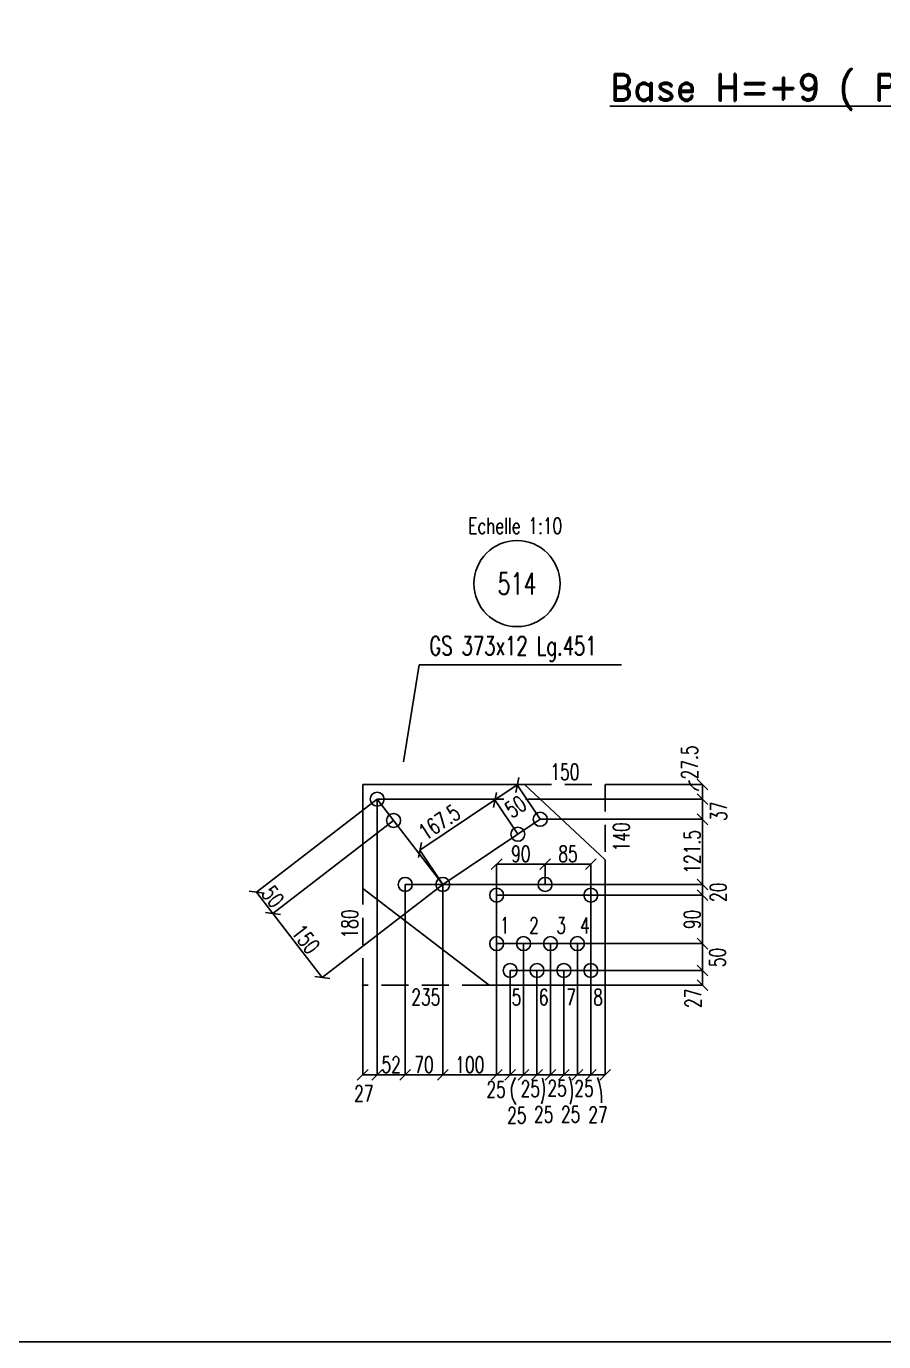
# Model space of a CAD drawing. Extents: x 550527 to 570802, y -97905 to -83555.
# Drawn here: x 555612 to 559598, y -97905 to -91792 of the extents above; entities that cross this region are included whole.
import ezdxf
from ezdxf.enums import TextEntityAlignment as Align

# ---------------------------------------------------------------- set-up
doc = ezdxf.new("R2010")
doc.units = 0
doc.header["$LTSCALE"] = 250
doc.header["$MEASUREMENT"] = 0
doc.linetypes.add('DASHED', pattern=[0.75, 0.5, -0.25])
doc.layers.get('0').update_dxf_attribs({"linetype": 'CONTINUOUS'})
doc.layers.get('DEFPOINTS').update_dxf_attribs({"linetype": 'CONTINUOUS'})
for name, color, linetype in [('BOLLINI_1', 7, 'CONTINUOUS'), ('FORI', 2, 'CONTINUOUS'), ('LINEE_PIASTRA', 2, 'CONTINUOUS'), ('LINEE_PIASTRE', 2, 'CONTINUOUS'), ('LS', 7, 'CONTINUOUS'), ('PIASTRE', 5, 'CONTINUOUS')]:
    doc.layers.add(name, color=color, linetype=linetype)
doc.styles.add('QUOTE', font='ROMANS8.SHX', dxfattribs={"width": 0.7})
doc.styles.add('RD', font='ROMAND8.SHX', dxfattribs={"width": 0.7})
doc.styles.add('RQL', font='ROMANS8.SHX', dxfattribs={"width": 0.7})
doc.styles.add('RS', font='ROMANS8.shx', dxfattribs={"width": 0.7})
doc.styles.get("Standard").update_dxf_attribs({"font": 'ROMANS8.SHX', "width": 0.7})
doc.dimstyles.new('TRATTO', dxfattribs={"dimscale": 0, "dimtxt": 75, "dimasz": 50, "dimexe": 0, "dimexo": 0, "dimgap": 10, "dimtad": 1, "dimrnd": 0.5, "dimdsep": 46, "dimtxsty": 'RS', "dimblk1": 'OBLIQUE', "dimblk2": 'OBLIQUE', "dimsah": 1, "dimcen": 0.09, "dimclrd": 2, "dimclre": 2, "dimclrt": 7, "dimadec": 0, "dimazin": 0, "dimtfac": 1, "dimtix": 1, "dimtmove": 2, "dimatfit": 3, "dimfxl": 1, "dimtolj": 1, "dimtzin": 0, "dimarcsym": 0})

# ---------------------------------------------------------------- blocks, each defined once
blk = doc.blocks.new('MRKR_98')
blk.add_point((0, 0))
at = {"color": 7, "style": 'QUOTE', "width": 0.5, "flags": 1}
for tag, p in [('TI', (3.7, 6.8)), ('NFORI', (3.7, 5.3)), ('AUX2', (3.7, 4.9)), ('FAM', (3.7, 4.5)), ('AUX1', (3.7, 4.2)), ('COMMESSA', (3.7, 3.8)), ('SPESSORE', (3.7, 2.5)), ('SV', (3.7, 1.8)), ('QUA', (3.7, 1.1)), ('DI_S', (3.7, 6.4)), ('D_S', (3.7, 6)), ('E_S', (3.7, 5.7)), ('MD', (3.7, 3.5)), ('MP', (3.7, 3.2)), ('LARGHEZZA', (3.7, 2.8)), ('NP', (3.7, 2.1)), ('PESO', (3.7, 1.4)), ('LUN', (3.7, 0.8)), ('PROF', (3.7, 0.4)), ('POS', (3.7, 0.1))]:
    blk.add_attdef(tag, p, '', height=0.2, dxfattribs=at)
at = {"color": 7, "flags": 1}
for tag, p in [('LAV1', (5.3, 6.9)), ('LAV2', (5.3, 6.5)), ('LAV3', (5.3, 6.2)), ('LAV4', (5.3, 5.9)), ('LAV5', (5.3, 5.5)), ('LAV6', (5.3, 5.2)), ('LAV7', (5.3, 4.9)), ('LAV8', (5.3, 4.5)), ('LAV9', (5.3, 4.2)), ('LAV10', (5.3, 3.9))]:
    blk.add_attdef(tag, p, '', height=0.2, dxfattribs=at)
blk = doc.blocks.new('16')
blk.add_circle((0, 0), 1)
blk = doc.blocks.new('_OBLIQUE')
at = {"color": 0, "linetype": 'ByBlock'}
blk.add_line((-0.5, -0.5), (0.5, 0.5), dxfattribs=at)
blk = doc.blocks.new('*D48')
at = {"layer": 'DEFPOINTS', "color": 0, "transparency": 16777216}
for p in [(557243.1, -95384), (557319.5, -95483), (556759.1, -95915.2)]:
    blk.add_point(p, dxfattribs=at)
at = {"layer": 'LS', "color": 2, "lineweight": -2, "transparency": 16777216}
for p, q in [((557243.1, -95384), (556682.8, -95816.3)), ((557319.5, -95483), (556759.1, -95915.2)), ((556682.8, -95816.3), (556759.1, -95915.2))]:
    blk.add_line(p, q, dxfattribs=at)
at = {"layer": 'LS', "color": 2, "lineweight": -2, "transparency": 16777216, "xscale": 50, "yscale": 50, "zscale": 50}
for p, rotation in [((556682.8, -95816.3), 127.646450658), ((556759.1, -95915.2), 307.646450658)]:
    blk.add_blockref('_OBLIQUE', p, dxfattribs=dict(at, rotation=rotation))
at = {"layer": 'LS', "color": 7, "transparency": 16777216, "insert": (556758.6, -95836.7), "char_height": 75, "attachment_point": 5, "rotation": 307.64645, "style": 'RS'}
blk.add_mtext('\\A1;50', dxfattribs=at)
blk = doc.blocks.new('*D49')
at = {"layer": 'DEFPOINTS', "color": 0, "transparency": 16777216}
for p in [(557319.5, -95483), (557548.7, -95780.2), (556988.4, -96212.4)]:
    blk.add_point(p, dxfattribs=at)
at = {"layer": 'LS', "color": 2, "lineweight": -2, "transparency": 16777216}
for p, q in [((557319.5, -95483), (556759.1, -95915.2)), ((557548.7, -95780.2), (556988.4, -96212.4)), ((556759.1, -95915.2), (556988.4, -96212.4))]:
    blk.add_line(p, q, dxfattribs=at)
at = {"layer": 'LS', "color": 2, "lineweight": -2, "transparency": 16777216, "xscale": 50, "yscale": 50, "zscale": 50}
for p, rotation in [((556759.1, -95915.2), 127.646450658), ((556988.4, -96212.4), 307.646450658)]:
    blk.add_blockref('_OBLIQUE', p, dxfattribs=dict(at, rotation=rotation))
at = {"layer": 'LS', "color": 7, "transparency": 16777216, "insert": (556911.4, -96034.8), "char_height": 75, "attachment_point": 5, "rotation": 307.64645, "style": 'RS'}
blk.add_mtext('\\A1;150', dxfattribs=at)
blk = doc.blocks.new('*D50')
at = {"layer": 'DEFPOINTS', "color": 0, "transparency": 16777216}
for p in [(557790.7, -95387.5), (557897.4, -95546.9), (557548.7, -95780.2)]:
    blk.add_point(p, dxfattribs=at)
at = {"layer": 'LS', "color": 2, "lineweight": -2, "transparency": 16777216}
for p, q in [((557442.1, -95620.7), (557790.7, -95387.5)), ((557897.4, -95546.9), (557790.7, -95387.5)), ((557548.7, -95780.2), (557442.1, -95620.7))]:
    blk.add_line(p, q, dxfattribs=at)
at = {"layer": 'LS', "color": 2, "lineweight": -2, "transparency": 16777216, "xscale": 50, "yscale": 50, "zscale": 50}
for p, rotation in [((557790.7, -95387.5), 33.78071039399998), ((557442.1, -95620.7), 213.780710394)]:
    blk.add_blockref('_OBLIQUE', p, dxfattribs=dict(at, rotation=rotation))
at = {"layer": 'LS', "color": 7, "transparency": 16777216, "insert": (557532.4, -95490.7), "char_height": 75, "attachment_point": 5, "rotation": 33.78071, "style": 'RS'}
blk.add_mtext('\\A1;167.5', dxfattribs=at)
blk = doc.blocks.new('*D51')
at = {"layer": 'DEFPOINTS', "color": 0, "transparency": 16777216}
for p in [(557894.6, -95318), (558001.3, -95477.4), (557897.4, -95546.9)]:
    blk.add_point(p, dxfattribs=at)
at = {"layer": 'LS', "color": 2, "lineweight": -2, "transparency": 16777216}
for p, q in [((557790.7, -95387.5), (557894.6, -95318)), ((558001.3, -95477.4), (557894.6, -95318)), ((557897.4, -95546.9), (557790.7, -95387.5))]:
    blk.add_line(p, q, dxfattribs=at)
at = {"layer": 'LS', "color": 2, "lineweight": -2, "transparency": 16777216, "xscale": 50, "yscale": 50, "zscale": 50}
for p, rotation in [((557894.6, -95318), 33.78071039399998), ((557790.7, -95387.5), 213.780710394)]:
    blk.add_blockref('_OBLIQUE', p, dxfattribs=dict(at, rotation=rotation))
at = {"layer": 'LS', "color": 7, "transparency": 16777216, "insert": (557886.8, -95418.5), "char_height": 75, "attachment_point": 5, "rotation": 33.78071, "style": 'RS'}
blk.add_mtext('\\A1;50', dxfattribs=at)
blk = doc.blocks.new('*D52')
at = {"layer": 'DEFPOINTS', "color": 0, "transparency": 16777216}
for p in [(557243.1, -95384), (557175.9, -96248.3), (557243.1, -96665.2)]:
    blk.add_point(p, dxfattribs=at)
at = {"layer": 'LS', "color": 2, "lineweight": -2, "transparency": 16777216}
for p, q in [((557243.1, -95384), (557243.1, -96665.2)), ((557175.9, -96248.3), (557175.9, -96665.2)), ((557175.9, -96665.2), (557243.1, -96665.2))]:
    blk.add_line(p, q, dxfattribs=at)
at = {"layer": 'LS', "color": 2, "lineweight": -2, "transparency": 16777216, "xscale": 50, "yscale": 50, "zscale": 50, "rotation": 180}
blk.add_blockref('_OBLIQUE', (557175.9, -96665.2), dxfattribs=at)
at = {"layer": 'LS', "color": 2, "lineweight": -2, "transparency": 16777216, "xscale": 50, "yscale": 50, "zscale": 50}
blk.add_blockref('_OBLIQUE', (557243.1, -96665.2), dxfattribs=at)
at = {"layer": 'LS', "color": 7, "transparency": 16777216, "insert": (557181.4, -96752.1), "char_height": 75, "attachment_point": 5, "style": 'RS'}
blk.add_mtext('\\A1;27', dxfattribs=at)
blk = doc.blocks.new('*D53')
at = {"layer": 'DEFPOINTS', "color": 0, "transparency": 16777216}
for p in [(557373.7, -95780.2), (557548.7, -95780.2), (557548.7, -96665.2)]:
    blk.add_point(p, dxfattribs=at)
at = {"layer": 'LS', "color": 2, "lineweight": -2, "transparency": 16777216}
for p, q in [((557373.7, -95780.2), (557373.7, -96665.2)), ((557548.7, -95780.2), (557548.7, -96665.2)), ((557373.7, -96665.2), (557548.7, -96665.2))]:
    blk.add_line(p, q, dxfattribs=at)
at = {"layer": 'LS', "color": 2, "lineweight": -2, "transparency": 16777216, "xscale": 50, "yscale": 50, "zscale": 50, "rotation": 180}
blk.add_blockref('_OBLIQUE', (557373.7, -96665.2), dxfattribs=at)
at = {"layer": 'LS', "color": 2, "lineweight": -2, "transparency": 16777216, "xscale": 50, "yscale": 50, "zscale": 50}
blk.add_blockref('_OBLIQUE', (557548.7, -96665.2), dxfattribs=at)
at = {"layer": 'LS', "color": 7, "transparency": 16777216, "insert": (557461.2, -96617.7), "char_height": 75, "attachment_point": 5, "style": 'RS'}
blk.add_mtext('\\A1;70', dxfattribs=at)
blk = doc.blocks.new('*D54')
at = {"layer": 'DEFPOINTS', "color": 0, "transparency": 16777216}
for p in [(557548.7, -95780.2), (557798.7, -96055.2), (557798.7, -96665.2)]:
    blk.add_point(p, dxfattribs=at)
at = {"layer": 'LS', "color": 2, "lineweight": -2, "transparency": 16777216}
for p, q in [((557548.7, -95780.2), (557548.7, -96665.2)), ((557798.7, -96055.2), (557798.7, -96665.2)), ((557548.7, -96665.2), (557798.7, -96665.2))]:
    blk.add_line(p, q, dxfattribs=at)
at = {"layer": 'LS', "color": 2, "lineweight": -2, "transparency": 16777216, "xscale": 50, "yscale": 50, "zscale": 50, "rotation": 180}
blk.add_blockref('_OBLIQUE', (557548.7, -96665.2), dxfattribs=at)
at = {"layer": 'LS', "color": 2, "lineweight": -2, "transparency": 16777216, "xscale": 50, "yscale": 50, "zscale": 50}
blk.add_blockref('_OBLIQUE', (557798.7, -96665.2), dxfattribs=at)
at = {"layer": 'LS', "color": 7, "transparency": 16777216, "insert": (557673.7, -96617.7), "char_height": 75, "attachment_point": 5, "style": 'RS'}
blk.add_mtext('\\A1;100', dxfattribs=at)
blk = doc.blocks.new('*D55')
at = {"layer": 'DEFPOINTS', "color": 0, "transparency": 16777216}
for p in [(557798.7, -95830.2), (557861.2, -96180.2), (557861.2, -96665.2)]:
    blk.add_point(p, dxfattribs=at)
at = {"layer": 'LS', "color": 2, "lineweight": -2, "transparency": 16777216}
for p, q in [((557798.7, -95830.2), (557798.7, -96665.2)), ((557861.2, -96180.2), (557861.2, -96665.2)), ((557798.7, -96665.2), (557861.2, -96665.2))]:
    blk.add_line(p, q, dxfattribs=at)
at = {"layer": 'LS', "color": 2, "lineweight": -2, "transparency": 16777216, "xscale": 50, "yscale": 50, "zscale": 50, "rotation": 180}
blk.add_blockref('_OBLIQUE', (557798.7, -96665.2), dxfattribs=at)
at = {"layer": 'LS', "color": 2, "lineweight": -2, "transparency": 16777216, "xscale": 50, "yscale": 50, "zscale": 50}
blk.add_blockref('_OBLIQUE', (557861.2, -96665.2), dxfattribs=at)
at = {"layer": 'LS', "color": 7, "transparency": 16777216, "insert": (557796.1, -96732.8), "char_height": 75, "attachment_point": 5, "style": 'RS'}
blk.add_mtext('\\A1;25', dxfattribs=at)
blk = doc.blocks.new('*D56')
at = {"layer": 'DEFPOINTS', "color": 0, "transparency": 16777216}
for p in [(557923.7, -96055.2), (557861.2, -96180.2), (557923.7, -96665.2)]:
    blk.add_point(p, dxfattribs=at)
at = {"layer": 'LS', "color": 2, "lineweight": -2, "transparency": 16777216}
for p, q in [((557923.7, -96055.2), (557923.7, -96665.2)), ((557861.2, -96180.2), (557861.2, -96665.2)), ((557861.2, -96665.2), (557923.7, -96665.2))]:
    blk.add_line(p, q, dxfattribs=at)
at = {"layer": 'LS', "color": 2, "lineweight": -2, "transparency": 16777216, "xscale": 50, "yscale": 50, "zscale": 50, "rotation": 180}
blk.add_blockref('_OBLIQUE', (557861.2, -96665.2), dxfattribs=at)
at = {"layer": 'LS', "color": 2, "lineweight": -2, "transparency": 16777216, "xscale": 50, "yscale": 50, "zscale": 50}
blk.add_blockref('_OBLIQUE', (557923.7, -96665.2), dxfattribs=at)
at = {"layer": 'LS', "color": 7, "transparency": 16777216, "insert": (557892.5, -96853), "char_height": 75, "attachment_point": 5, "style": 'RS'}
blk.add_mtext('\\A1;25', dxfattribs=at)
blk = doc.blocks.new('*D57')
at = {"layer": 'DEFPOINTS', "color": 0, "transparency": 16777216}
for p in [(557923.7, -96055.2), (557986.2, -96180.2), (557986.2, -96665.2)]:
    blk.add_point(p, dxfattribs=at)
at = {"layer": 'LS', "color": 2, "lineweight": -2, "transparency": 16777216}
for p, q in [((557923.7, -96055.2), (557923.7, -96665.2)), ((557986.2, -96180.2), (557986.2, -96665.2)), ((557923.7, -96665.2), (557986.2, -96665.2))]:
    blk.add_line(p, q, dxfattribs=at)
at = {"layer": 'LS', "color": 2, "lineweight": -2, "transparency": 16777216, "xscale": 50, "yscale": 50, "zscale": 50, "rotation": 180}
blk.add_blockref('_OBLIQUE', (557923.7, -96665.2), dxfattribs=at)
at = {"layer": 'LS', "color": 2, "lineweight": -2, "transparency": 16777216, "xscale": 50, "yscale": 50, "zscale": 50}
blk.add_blockref('_OBLIQUE', (557986.2, -96665.2), dxfattribs=at)
at = {"layer": 'LS', "color": 7, "transparency": 16777216, "insert": (557955, -96729.5), "char_height": 75, "attachment_point": 5, "style": 'RS'}
blk.add_mtext('\\A1;25', dxfattribs=at)
blk = doc.blocks.new('*D58')
at = {"layer": 'DEFPOINTS', "color": 0, "transparency": 16777216}
for p in [(558048.7, -96055.2), (557986.2, -96180.2), (558048.7, -96665.2)]:
    blk.add_point(p, dxfattribs=at)
at = {"layer": 'LS', "color": 2, "lineweight": -2, "transparency": 16777216}
for p, q in [((558048.7, -96055.2), (558048.7, -96665.2)), ((557986.2, -96180.2), (557986.2, -96665.2)), ((557986.2, -96665.2), (558048.7, -96665.2))]:
    blk.add_line(p, q, dxfattribs=at)
at = {"layer": 'LS', "color": 2, "lineweight": -2, "transparency": 16777216, "xscale": 50, "yscale": 50, "zscale": 50, "rotation": 180}
blk.add_blockref('_OBLIQUE', (557986.2, -96665.2), dxfattribs=at)
at = {"layer": 'LS', "color": 2, "lineweight": -2, "transparency": 16777216, "xscale": 50, "yscale": 50, "zscale": 50}
blk.add_blockref('_OBLIQUE', (558048.7, -96665.2), dxfattribs=at)
at = {"layer": 'LS', "color": 7, "transparency": 16777216, "insert": (558017.5, -96849.1), "char_height": 75, "attachment_point": 5, "style": 'RS'}
blk.add_mtext('\\A1;25', dxfattribs=at)
blk = doc.blocks.new('*D59')
at = {"layer": 'DEFPOINTS', "color": 0, "transparency": 16777216}
for p in [(558048.7, -96055.2), (558111.2, -96180.2), (558111.2, -96665.2)]:
    blk.add_point(p, dxfattribs=at)
at = {"layer": 'LS', "color": 2, "lineweight": -2, "transparency": 16777216}
for p, q in [((558048.7, -96055.2), (558048.7, -96665.2)), ((558111.2, -96180.2), (558111.2, -96665.2)), ((558048.7, -96665.2), (558111.2, -96665.2))]:
    blk.add_line(p, q, dxfattribs=at)
at = {"layer": 'LS', "color": 2, "lineweight": -2, "transparency": 16777216, "xscale": 50, "yscale": 50, "zscale": 50, "rotation": 180}
blk.add_blockref('_OBLIQUE', (558048.7, -96665.2), dxfattribs=at)
at = {"layer": 'LS', "color": 2, "lineweight": -2, "transparency": 16777216, "xscale": 50, "yscale": 50, "zscale": 50}
blk.add_blockref('_OBLIQUE', (558111.2, -96665.2), dxfattribs=at)
at = {"layer": 'LS', "color": 7, "transparency": 16777216, "insert": (558080, -96727.3), "char_height": 75, "attachment_point": 5, "style": 'RS'}
blk.add_mtext('\\A1;25', dxfattribs=at)
blk = doc.blocks.new('*D60')
at = {"layer": 'DEFPOINTS', "color": 0, "transparency": 16777216}
for p in [(558173.7, -96055.2), (558111.2, -96180.2), (558173.7, -96665.2)]:
    blk.add_point(p, dxfattribs=at)
at = {"layer": 'LS', "color": 2, "lineweight": -2, "transparency": 16777216}
for p, q in [((558173.7, -96055.2), (558173.7, -96665.2)), ((558111.2, -96180.2), (558111.2, -96665.2)), ((558111.2, -96665.2), (558173.7, -96665.2))]:
    blk.add_line(p, q, dxfattribs=at)
at = {"layer": 'LS', "color": 2, "lineweight": -2, "transparency": 16777216, "xscale": 50, "yscale": 50, "zscale": 50, "rotation": 180}
blk.add_blockref('_OBLIQUE', (558111.2, -96665.2), dxfattribs=at)
at = {"layer": 'LS', "color": 2, "lineweight": -2, "transparency": 16777216, "xscale": 50, "yscale": 50, "zscale": 50}
blk.add_blockref('_OBLIQUE', (558173.7, -96665.2), dxfattribs=at)
at = {"layer": 'LS', "color": 7, "transparency": 16777216, "insert": (558142.5, -96848.2), "char_height": 75, "attachment_point": 5, "style": 'RS'}
blk.add_mtext('\\A1;25', dxfattribs=at)
blk = doc.blocks.new('*D61')
at = {"layer": 'DEFPOINTS', "color": 0, "transparency": 16777216}
for p in [(558173.7, -96055.2), (558236.2, -96180.2), (558236.2, -96665.2)]:
    blk.add_point(p, dxfattribs=at)
at = {"layer": 'LS', "color": 2, "lineweight": -2, "transparency": 16777216}
for p, q in [((558173.7, -96055.2), (558173.7, -96665.2)), ((558236.2, -96180.2), (558236.2, -96665.2)), ((558173.7, -96665.2), (558236.2, -96665.2))]:
    blk.add_line(p, q, dxfattribs=at)
at = {"layer": 'LS', "color": 2, "lineweight": -2, "transparency": 16777216, "xscale": 50, "yscale": 50, "zscale": 50, "rotation": 180}
blk.add_blockref('_OBLIQUE', (558173.7, -96665.2), dxfattribs=at)
at = {"layer": 'LS', "color": 2, "lineweight": -2, "transparency": 16777216, "xscale": 50, "yscale": 50, "zscale": 50}
blk.add_blockref('_OBLIQUE', (558236.2, -96665.2), dxfattribs=at)
at = {"layer": 'LS', "color": 7, "transparency": 16777216, "insert": (558205, -96728.1), "char_height": 75, "attachment_point": 5, "style": 'RS'}
blk.add_mtext('\\A1;25', dxfattribs=at)
blk = doc.blocks.new('*D62')
at = {"layer": 'DEFPOINTS', "color": 0, "transparency": 16777216}
for p in [(558236.2, -95830.2), (558303.4, -96248.3), (558303.4, -96665.2)]:
    blk.add_point(p, dxfattribs=at)
at = {"layer": 'LS', "color": 2, "lineweight": -2, "transparency": 16777216}
for p, q in [((558236.2, -95830.2), (558236.2, -96665.2)), ((558303.4, -96248.3), (558303.4, -96665.2)), ((558236.2, -96665.2), (558303.4, -96665.2))]:
    blk.add_line(p, q, dxfattribs=at)
at = {"layer": 'LS', "color": 2, "lineweight": -2, "transparency": 16777216, "xscale": 50, "yscale": 50, "zscale": 50, "rotation": 180}
blk.add_blockref('_OBLIQUE', (558236.2, -96665.2), dxfattribs=at)
at = {"layer": 'LS', "color": 2, "lineweight": -2, "transparency": 16777216, "xscale": 50, "yscale": 50, "zscale": 50}
blk.add_blockref('_OBLIQUE', (558303.4, -96665.2), dxfattribs=at)
at = {"layer": 'LS', "color": 7, "transparency": 16777216, "insert": (558269.8, -96850.5), "char_height": 75, "attachment_point": 5, "style": 'RS'}
blk.add_mtext('\\A1;27', dxfattribs=at)
blk = doc.blocks.new('*D63')
at = {"layer": 'DEFPOINTS', "color": 0, "transparency": 16777216}
for p in [(558023.7, -95685.8), (558023.7, -95780.2), (557798.7, -95830.2)]:
    blk.add_point(p, dxfattribs=at)
at = {"layer": 'LS', "color": 2, "lineweight": -2, "transparency": 16777216}
for p, q in [((557798.7, -95830.2), (557798.7, -95685.8)), ((557798.7, -95685.8), (558023.7, -95685.8)), ((558023.7, -95780.2), (558023.7, -95685.8))]:
    blk.add_line(p, q, dxfattribs=at)
at = {"layer": 'LS', "color": 2, "lineweight": -2, "transparency": 16777216, "xscale": 50, "yscale": 50, "zscale": 50, "rotation": 180}
blk.add_blockref('_OBLIQUE', (557798.7, -95685.8), dxfattribs=at)
at = {"layer": 'LS', "color": 2, "lineweight": -2, "transparency": 16777216, "xscale": 50, "yscale": 50, "zscale": 50}
blk.add_blockref('_OBLIQUE', (558023.7, -95685.8), dxfattribs=at)
at = {"layer": 'LS', "color": 7, "transparency": 16777216, "insert": (557911.2, -95638.3), "char_height": 75, "attachment_point": 5, "style": 'RS'}
blk.add_mtext('\\A1;90', dxfattribs=at)
blk = doc.blocks.new('*D64')
at = {"layer": 'DEFPOINTS', "color": 0, "transparency": 16777216}
for p in [(558236.2, -95685.8), (558023.7, -95780.2), (558236.2, -95830.2)]:
    blk.add_point(p, dxfattribs=at)
at = {"layer": 'LS', "color": 2, "lineweight": -2, "transparency": 16777216}
for p, q in [((558023.7, -95780.2), (558023.7, -95685.8)), ((558023.7, -95685.8), (558236.2, -95685.8)), ((558236.2, -95830.2), (558236.2, -95685.8))]:
    blk.add_line(p, q, dxfattribs=at)
at = {"layer": 'LS', "color": 2, "lineweight": -2, "transparency": 16777216, "xscale": 50, "yscale": 50, "zscale": 50, "rotation": 180}
blk.add_blockref('_OBLIQUE', (558023.7, -95685.8), dxfattribs=at)
at = {"layer": 'LS', "color": 2, "lineweight": -2, "transparency": 16777216, "xscale": 50, "yscale": 50, "zscale": 50}
blk.add_blockref('_OBLIQUE', (558236.2, -95685.8), dxfattribs=at)
at = {"layer": 'LS', "color": 7, "transparency": 16777216, "insert": (558130, -95638.3), "char_height": 75, "attachment_point": 5, "style": 'RS'}
blk.add_mtext('\\A1;85', dxfattribs=at)
blk = doc.blocks.new('*D65')
at = {"layer": 'DEFPOINTS', "color": 0, "transparency": 16777216}
for p in [(558236.2, -96180.2), (558755.3, -96180.2), (558303.4, -96248.3)]:
    blk.add_point(p, dxfattribs=at)
at = {"layer": 'LS', "color": 2, "lineweight": -2, "transparency": 16777216}
for p, q in [((558236.2, -96180.2), (558755.3, -96180.2)), ((558755.3, -96248.3), (558755.3, -96180.2)), ((558303.4, -96248.3), (558755.3, -96248.3))]:
    blk.add_line(p, q, dxfattribs=at)
at = {"layer": 'LS', "color": 2, "lineweight": -2, "transparency": 16777216, "xscale": 50, "yscale": 50, "zscale": 50}
for p, rotation in [((558755.3, -96180.2), 90), ((558755.3, -96248.3), 270)]:
    blk.add_blockref('_OBLIQUE', p, dxfattribs=dict(at, rotation=rotation))
at = {"layer": 'LS', "color": 7, "transparency": 16777216, "insert": (558711.5, -96309.2), "char_height": 75, "attachment_point": 5, "rotation": 90, "style": 'RS'}
blk.add_mtext('\\A1;27', dxfattribs=at)
blk = doc.blocks.new('*D66')
at = {"layer": 'DEFPOINTS', "color": 0, "transparency": 16777216}
for p in [(558173.7, -96055.2), (558755.3, -96055.2), (557861.2, -96180.2)]:
    blk.add_point(p, dxfattribs=at)
at = {"layer": 'LS', "color": 2, "lineweight": -2, "transparency": 16777216}
for p, q in [((558173.7, -96055.2), (558755.3, -96055.2)), ((558755.3, -96180.2), (558755.3, -96055.2)), ((557861.2, -96180.2), (558755.3, -96180.2))]:
    blk.add_line(p, q, dxfattribs=at)
at = {"layer": 'LS', "color": 2, "lineweight": -2, "transparency": 16777216, "xscale": 50, "yscale": 50, "zscale": 50}
for p, rotation in [((558755.3, -96055.2), 90), ((558755.3, -96180.2), 270)]:
    blk.add_blockref('_OBLIQUE', p, dxfattribs=dict(at, rotation=rotation))
at = {"layer": 'LS', "color": 7, "transparency": 16777216, "insert": (558825, -96119.6), "char_height": 75, "attachment_point": 5, "rotation": 90, "style": 'RS'}
blk.add_mtext('\\A1;50', dxfattribs=at)
blk = doc.blocks.new('*D67')
at = {"layer": 'DEFPOINTS', "color": 0, "transparency": 16777216}
for p in [(558236.2, -95830.2), (558755.3, -95830.2), (557798.7, -96055.2)]:
    blk.add_point(p, dxfattribs=at)
at = {"layer": 'LS', "color": 2, "lineweight": -2, "transparency": 16777216}
for p, q in [((558236.2, -95830.2), (558755.3, -95830.2)), ((558755.3, -96055.2), (558755.3, -95830.2)), ((557798.7, -96055.2), (558755.3, -96055.2))]:
    blk.add_line(p, q, dxfattribs=at)
at = {"layer": 'LS', "color": 2, "lineweight": -2, "transparency": 16777216, "xscale": 50, "yscale": 50, "zscale": 50}
for p, rotation in [((558755.3, -95830.2), 90), ((558755.3, -96055.2), 270)]:
    blk.add_blockref('_OBLIQUE', p, dxfattribs=dict(at, rotation=rotation))
at = {"layer": 'LS', "color": 7, "transparency": 16777216, "insert": (558707.8, -95942.7), "char_height": 75, "attachment_point": 5, "rotation": 90, "style": 'RS'}
blk.add_mtext('\\A1;90', dxfattribs=at)
blk = doc.blocks.new('*D68')
at = {"layer": 'DEFPOINTS', "color": 0, "transparency": 16777216}
for p in [(558023.7, -95780.2), (558755.3, -95780.2), (557798.7, -95830.2)]:
    blk.add_point(p, dxfattribs=at)
at = {"layer": 'LS', "color": 2, "lineweight": -2, "transparency": 16777216}
for p, q in [((558023.7, -95780.2), (558755.3, -95780.2)), ((558755.3, -95830.2), (558755.3, -95780.2)), ((557798.7, -95830.2), (558755.3, -95830.2))]:
    blk.add_line(p, q, dxfattribs=at)
at = {"layer": 'LS', "color": 2, "lineweight": -2, "transparency": 16777216, "xscale": 50, "yscale": 50, "zscale": 50}
for p, rotation in [((558755.3, -95780.2), 90), ((558755.3, -95830.2), 270)]:
    blk.add_blockref('_OBLIQUE', p, dxfattribs=dict(at, rotation=rotation))
at = {"layer": 'LS', "color": 7, "transparency": 16777216, "insert": (558828.7, -95816.5), "char_height": 75, "attachment_point": 5, "rotation": 90, "style": 'RS'}
blk.add_mtext('\\A1;20', dxfattribs=at)
blk = doc.blocks.new('*D69')
at = {"layer": 'DEFPOINTS', "color": 0, "transparency": 16777216}
for p in [(558001.3, -95477.4), (558755.3, -95477.4), (557373.7, -95780.2)]:
    blk.add_point(p, dxfattribs=at)
at = {"layer": 'LS', "color": 2, "lineweight": -2, "transparency": 16777216}
for p, q in [((558001.3, -95477.4), (558755.3, -95477.4)), ((558755.3, -95780.2), (558755.3, -95477.4)), ((557373.7, -95780.2), (558755.3, -95780.2))]:
    blk.add_line(p, q, dxfattribs=at)
at = {"layer": 'LS', "color": 2, "lineweight": -2, "transparency": 16777216, "xscale": 50, "yscale": 50, "zscale": 50}
for p, rotation in [((558755.3, -95477.4), 90), ((558755.3, -95780.2), 270)]:
    blk.add_blockref('_OBLIQUE', p, dxfattribs=dict(at, rotation=rotation))
at = {"layer": 'LS', "color": 7, "transparency": 16777216, "insert": (558707.8, -95628.8), "char_height": 75, "attachment_point": 5, "rotation": 90, "style": 'RS'}
blk.add_mtext('\\A1;121.5', dxfattribs=at)
blk = doc.blocks.new('*D70')
at = {"layer": 'DEFPOINTS', "color": 0, "transparency": 16777216}
for p in [(557932.6, -95384), (558755.3, -95384), (558001.3, -95477.4)]:
    blk.add_point(p, dxfattribs=at)
at = {"layer": 'LS', "color": 2, "lineweight": -2, "transparency": 16777216}
for p, q in [((557932.6, -95384), (558755.3, -95384)), ((558755.3, -95477.4), (558755.3, -95384)), ((558001.3, -95477.4), (558755.3, -95477.4))]:
    blk.add_line(p, q, dxfattribs=at)
at = {"layer": 'LS', "color": 2, "lineweight": -2, "transparency": 16777216, "xscale": 50, "yscale": 50, "zscale": 50}
for p, rotation in [((558755.3, -95384), 90), ((558755.3, -95477.4), 270)]:
    blk.add_blockref('_OBLIQUE', p, dxfattribs=dict(at, rotation=rotation))
at = {"layer": 'LS', "color": 7, "transparency": 16777216, "insert": (558830.9, -95440.5), "char_height": 75, "attachment_point": 5, "rotation": 90, "style": 'RS'}
blk.add_mtext('\\A1;37', dxfattribs=at)
blk = doc.blocks.new('*D71')
at = {"layer": 'DEFPOINTS', "color": 0, "transparency": 16777216}
for p in [(558303.4, -95315.8), (558755.3, -95315.8), (557932.6, -95384)]:
    blk.add_point(p, dxfattribs=at)
at = {"layer": 'LS', "color": 2, "lineweight": -2, "transparency": 16777216}
for p, q in [((558303.4, -95315.8), (558755.3, -95315.8)), ((558755.3, -95384), (558755.3, -95315.8)), ((557932.6, -95384), (558755.3, -95384))]:
    blk.add_line(p, q, dxfattribs=at)
at = {"layer": 'LS', "color": 2, "lineweight": -2, "transparency": 16777216, "xscale": 50, "yscale": 50, "zscale": 50}
for p, rotation in [((558755.3, -95315.8), 90), ((558755.3, -95384), 270)]:
    blk.add_blockref('_OBLIQUE', p, dxfattribs=dict(at, rotation=rotation))
at = {"layer": 'LS', "color": 7, "transparency": 16777216, "insert": (558695.6, -95213.4), "char_height": 75, "attachment_point": 5, "rotation": 90, "style": 'RS'}
blk.add_mtext('\\A1;27.5', dxfattribs=at)
blk = doc.blocks.new('xxx')
blk.add_circle((0, 0), 8)
at = {"color": 3, "style": 'RQL', "width": 0.7}
blk.add_attdef('POS', text='', height=4, dxfattribs=at).set_placement((0, 0), align=Align.MIDDLE)
at = {"style": 'RQL', "width": 0.7, "flags": 1}
for tag, p in [('POS1', (-0.39, -5.42)), ('TIPO', (-0.39, -8.66))]:
    blk.add_attdef(tag, p, '', height=2, dxfattribs=at)
blk = doc.blocks.new('*D139')
at = {"layer": 'DEFPOINTS', "color": 0, "transparency": 16777216}
for p in [(557243.1, -95384), (557373.7, -95780.2), (557243.1, -96665.2)]:
    blk.add_point(p, dxfattribs=at)
at = {"layer": 'LS', "color": 2, "lineweight": -2, "transparency": 16777216}
for p, q in [((557243.1, -95384), (557243.1, -96665.2)), ((557373.7, -95780.2), (557373.7, -96665.2)), ((557373.7, -96665.2), (557243.1, -96665.2))]:
    blk.add_line(p, q, dxfattribs=at)
at = {"layer": 'LS', "color": 2, "lineweight": -2, "transparency": 16777216, "xscale": 50, "yscale": 50, "zscale": 50, "rotation": 180}
blk.add_blockref('_OBLIQUE', (557243.1, -96665.2), dxfattribs=at)
at = {"layer": 'LS', "color": 2, "lineweight": -2, "transparency": 16777216, "xscale": 50, "yscale": 50, "zscale": 50}
blk.add_blockref('_OBLIQUE', (557373.7, -96665.2), dxfattribs=at)
at = {"layer": 'LS', "color": 7, "transparency": 16777216, "insert": (557308.4, -96617.7), "char_height": 75, "attachment_point": 5, "style": 'RS'}
blk.add_mtext('\\A1;52', dxfattribs=at)

msp = doc.modelspace()

# ---------------------------------------------------------------- linework, layer by layer
at = {"color": 2, "linetype": 'DASHED'}
for p, q in [((557928.441, -95315.831), (558303.441, -95315.831)), ((558303.441, -95315.831), (558303.441, -95665.831)), ((557175.941, -96248.331), (557175.941, -95798.331)), ((557763.441, -96248.331), (557175.941, -96248.331))]:
    msp.add_line(p, q, dxfattribs=at)
at = {"layer": 'LINEE_PIASTRA'}
for p, q in [((557928.441, -95315.831), (558303.441, -95665.831)), ((557175.941, -95798.331), (557763.441, -96248.331))]:
    msp.add_line(p, q, dxfattribs=at)
at = {"layer": 'LINEE_PIASTRE'}
for p, q in [((557928.441, -95315.831), (557175.941, -95315.831)), ((557175.941, -95315.831), (557175.941, -95798.331)), ((558303.441, -96248.331), (558303.441, -95665.831)), ((557763.441, -96248.331), (558303.441, -96248.331))]:
    msp.add_line(p, q, dxfattribs=at)
at = {"layer": 'LS', "color": 6}
for p, q in [((557438.83, -94759.693), (557366.455, -95210.675)), ((558379.696, -94759.693), (557438.83, -94759.693)), ((558023.734, -95780.155), (557373.734, -95780.155)), ((557798.734, -95830.155), (558236.234, -95830.155))]:
    msp.add_line(p, q, dxfattribs=at)
at = {"layer": 'LS', "color": 2}
for p, q in [((557243.148, -95384.007), (557548.734, -95780.155)), ((557243.148, -95384.007), (557831.308, -95384.007)), ((557548.734, -95780.155), (558001.265, -95477.433))]:
    msp.add_line(p, q, dxfattribs=at)
at = {"layer": 'LS', "color": 8}
msp.add_lwpolyline([(550527.43, -83555.09), (550527.43, -97905.09), (566427.43, -97905.09), (566427.43, -95905.09), (570802.43, -95905.09), (570802.43, -83555.09), (550527.43, -83555.09)], close=True, dxfattribs=at)
at = {"layer": 'LS', "color": 6}
for centre, radius, start, end in [((558753.02, -95281.138), 63.622, 194.9295735, 256.6574324), ((557975.781, -96738.715), 108.351, 145.4671552, 216.2318949), ((557840.687, -96733.046), 178.796, 338.0191116, 17.0754439), ((557957.031, -96744.121), 192.404, 342.8371255, 21.3610083), ((557980.611, -96781.265), 305.565, 357.361472, 19.9227552)]:
    msp.add_arc(centre, radius, start, end, dxfattribs=at)

# ---------------------------------------------------------------- block references
at = {"layer": 'BOLLINI_1', "xscale": 24.99937500008568, "yscale": 24.99937500008568, "zscale": 24.99937500008568}
msp.add_blockref('xxx', (557893.176, -94382.245), dxfattribs=at).add_auto_attribs({'POS': '514'})
at = {"layer": 'FORI', "xscale": 32.5, "yscale": 32.5, "zscale": 32.5}
for p in [(557243.148, -95384.007), (557319.496, -95482.982), (557373.734, -95780.155), (557548.734, -95780.155), (558023.734, -95780.155), (557798.734, -95830.155), (558236.234, -95830.155), (557798.734, -96055.155), (557923.734, -96055.155), (558048.734, -96055.155), (558173.734, -96055.155), (557861.234, -96180.155), (557986.234, -96180.155), (558111.234, -96180.155), (558236.234, -96180.155)]:
    msp.add_blockref('16', p, dxfattribs=at)
at = {"layer": 'FORI', "xscale": 32.49999999999999, "yscale": 32.49999999999999, "zscale": 32.49999999999999, "rotation": 0.04745451599997784}
for p in [(558001.265, -95477.433), (557897.369, -95546.935)]:
    msp.add_blockref('16', p, dxfattribs=at)
at = {"layer": 'PIASTRE'}
ref = msp.add_blockref('MRKR_98', (557175.941, -96248.331), dxfattribs=dict(at, xscale=2.5, yscale=2.5, zscale=2.5))
ref.add_attrib('PROF', 'GS 373x12 Lg.451', (557486.053, -94714.906), dxfattribs={"layer": '0', "color": 2, "height": 87.5, "style": 'QUOTE', "width": 0.7})

# ---------------------------------------------------------------- texts
at = {"layer": 'LS', "color": 3, "style": 'RD'}
msp.add_text('%%UBase H=+9 ( Partie Inferieure )', height=125, dxfattribs=at).set_placement((559720.454, -92084.452), align=Align.MIDDLE)
at = {"layer": 'LS', "color": 7, "style": 'RS', "width": 0.7}
msp.add_text('Echelle 1:10', height=75, dxfattribs=at).set_placement((557666.738, -94151.227))
at = {"layer": 'LS', "color": 2, "style": 'RS', "width": 0.7}
for s, p in [('150', (558115.941, -95257.035)), ('235', (557469.691, -96303.494))]:
    msp.add_text(s, height=75, dxfattribs=at).set_placement(p, align=Align.MIDDLE)
for s, p in [('140', (558378.131, -95559.315)), ('180', (557116.131, -95963.789))]:
    msp.add_text(s, height=75, rotation=90, dxfattribs=at).set_placement(p, align=Align.MIDDLE)
at = {"layer": 'LS', "char_height": 75, "attachment_point": 5, "style": 'RS'}
for s, insert in [('\\A1;1', (557836.207, -95970.561)), ('\\A1;2', (557972.144, -95970.561)), ('\\A1;3', (558098.746, -95970.561)), ('\\A1;4', (558209.478, -95970.561)), ('\\A1;5', (557890.839, -96303.978)), ('\\A1;6', (558017.476, -96303.978)), ('\\A1;7', (558144.543, -96303.978)), ('\\A1;8', (558270.088, -96303.978))]:
    msp.add_mtext(s, dxfattribs=dict(at, insert=insert))

# ---------------------------------------------------------------- dimensions: what is measured, and where the dimension line sits
at = {"layer": 'LS', "color": 6}
for base, p1, p2, angle, text, picture, middle in [((558755.316, -95315.831), (557932.573, -95384.007), (558303.441, -95315.831), 90, '27.5', '*D71', (558695.617, -95213.417)), ((557894.628, -95318.024), (557897.369, -95546.935), (558001.265, -95477.433), 33.7807104, '50', '*D51', (557886.809, -95418.49)), ((557790.732, -95387.526), (557548.734, -95780.155), (557897.369, -95546.935), 33.7807104, '167.5', '*D50', (557532.363, -95490.726)), ((558755.316, -95384.007), (558001.265, -95477.433), (557932.573, -95384.007), 90, '37', '*D70', (558830.922, -95440.487)), ((558755.316, -95780.155), (557798.734, -95830.155), (558023.734, -95780.155), 90, '20', '*D68', (558828.712, -95816.478)), ((558755.316, -96055.155), (557861.234, -96180.155), (558173.734, -96055.155), 90, '50', '*D66', (558825.005, -96119.596)), ((558755.316, -96180.155), (558303.441, -96248.331), (558236.234, -96180.155), 90, '27', '*D65', (558711.507, -96309.191))]:
    dim = msp.add_linear_dim(base=base, p1=p1, p2=p2, angle=angle, text=text, dimstyle='TRATTO', override={"dimscale": 1}, dxfattribs=at)
    dim.commit()
    dim.dimension.update_dxf_attribs({"geometry": picture, "text_midpoint": middle, "dimtype": 160})
for base, p1, p2, angle, text, picture, middle in [((556759.143, -95915.236), (557243.148, -95384.007), (557319.496, -95482.982), 307.6464507, '50', '*D48', (556758.579, -95836.736)), ((558755.316, -95477.433), (557373.734, -95780.155), (558001.265, -95477.433), 90, '121.5', '*D69', (558707.816, -95628.794)), ((556988.381, -96212.409), (557319.496, -95482.982), (557548.734, -95780.155), 307.6464507, '150', '*D49', (556911.372, -96034.81)), ((558755.316, -95830.155), (557798.734, -96055.155), (558236.234, -95830.155), 90, '90', '*D67', (558707.816, -95942.655))]:
    dim = msp.add_linear_dim(base=base, p1=p1, p2=p2, angle=angle, text=text, dimstyle='TRATTO', override={"dimscale": 1}, dxfattribs=at)
    dim.commit()
    dim.dimension.update_dxf_attribs({"geometry": picture, "text_midpoint": middle})
for base, p1, p2, text, picture, middle in [((557243.148, -96665.167), (557175.941, -96248.331), (557243.148, -95384.007), '27', '*D52', (557181.388, -96752.083)), ((557861.234, -96665.167), (557798.734, -95830.155), (557861.234, -96180.155), '25', '*D55', (557796.117, -96732.784)), ((558303.441, -96665.167), (558236.234, -95830.155), (558303.441, -96248.331), '27', '*D62', (558269.838, -96850.537)), ((557923.734, -96665.167), (557861.234, -96180.155), (557923.734, -96055.155), '25', '*D56', (557892.484, -96852.97)), ((557986.234, -96665.167), (557923.734, -96055.155), (557986.234, -96180.155), '25', '*D57', (557954.984, -96729.493)), ((558048.734, -96665.167), (557986.234, -96180.155), (558048.734, -96055.155), '25', '*D58', (558017.484, -96849.1)), ((558111.234, -96665.167), (558048.734, -96055.155), (558111.234, -96180.155), '25', '*D59', (558079.984, -96727.291)), ((558173.734, -96665.167), (558111.234, -96180.155), (558173.734, -96055.155), '25', '*D60', (558142.484, -96848.181)), ((558236.234, -96665.167), (558173.734, -96055.155), (558236.234, -96180.155), '25', '*D61', (558204.984, -96728.081))]:
    dim = msp.add_linear_dim(base=base, p1=p1, p2=p2, text=text, dimstyle='TRATTO', override={"dimscale": 1}, dxfattribs=at)
    dim.commit()
    dim.dimension.update_dxf_attribs({"geometry": picture, "text_midpoint": middle, "dimtype": 160})
at = {"layer": 'LS'}
dim = msp.add_linear_dim(base=(557243.148, -96665.167), p1=(557373.734, -95780.155), p2=(557243.148, -95384.007), text='52', dimstyle='TRATTO', override={"dimscale": 1}, dxfattribs=at)
dim.commit()
dim.dimension.update_dxf_attribs({"geometry": '*D139', "text_midpoint": (557308.441, -96617.667)})
at = {"layer": 'LS', "color": 6}
for base, p1, p2, text, picture, middle in [((558023.734, -95685.81), (557798.734, -95830.155), (558023.734, -95780.155), '90', '*D63', (557911.234, -95638.31)), ((558236.234, -95685.81), (558023.734, -95780.155), (558236.234, -95830.155), '85', '*D64', (558129.984, -95638.31)), ((557548.734, -96665.167), (557373.734, -95780.155), (557548.734, -95780.155), '70', '*D53', (557461.234, -96617.667)), ((557798.734, -96665.167), (557548.734, -95780.155), (557798.734, -96055.155), '100', '*D54', (557673.734, -96617.667))]:
    dim = msp.add_linear_dim(base=base, p1=p1, p2=p2, text=text, dimstyle='TRATTO', override={"dimscale": 1}, dxfattribs=at)
    dim.commit()
    dim.dimension.update_dxf_attribs({"geometry": picture, "text_midpoint": middle})

doc.saveas('drawing.dxf')
